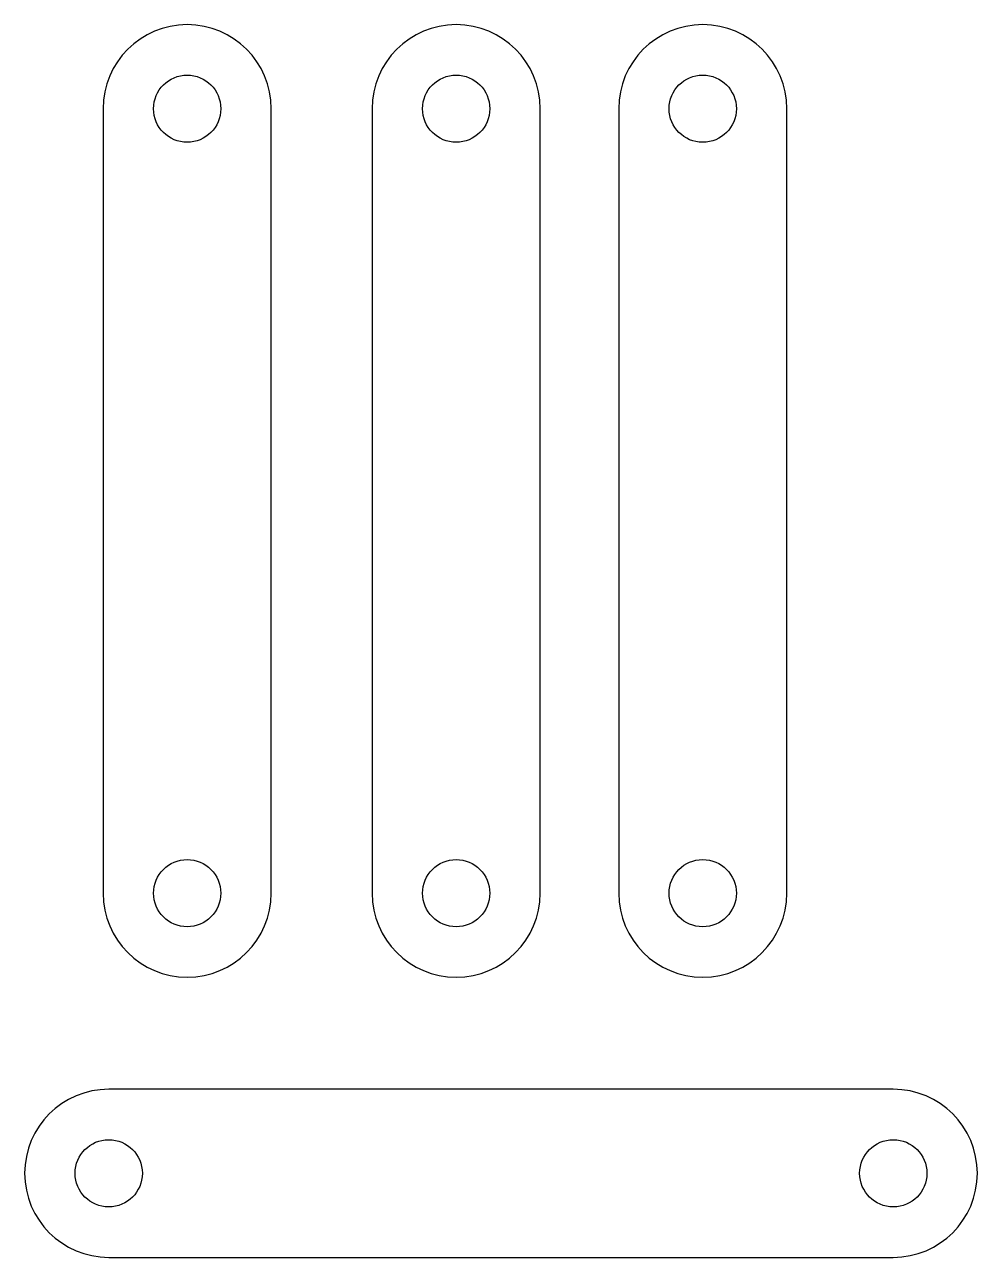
# Model space of a CAD drawing. Header units: millimetres. Extents: x -1.8 to 93.8, y -15 to 60.
# Drawn here: x 51.3 to 93.8, y -1.8 to 53.2 of the extents above; entities that cross this region are included whole.
import ezdxf

# ---------------------------------------------------------------- set-up
doc = ezdxf.new("R2010")
doc.units = ezdxf.units.MM
doc.layers.get('0').update_dxf_attribs({"linetype": 'CONTINUOUS'})

msp = doc.modelspace()

# ---------------------------------------------------------------- linework, layer by layer
for points in [[(54.755, 14.495, 1), (62.255, 14.495), (62.255, 49.495, 1), (54.755, 49.495)], [(66.755, 14.495, 1), (74.255, 14.495), (74.255, 49.495, 1), (66.755, 49.495)], [(77.755, 14.495, 1), (85.255, 14.495), (85.255, 49.495, 1), (77.755, 49.495)], [(90.005, -1.755, 1), (90.005, 5.745), (55.005, 5.745, 1), (55.005, -1.755)]]:
    msp.add_lwpolyline(points, format="xyb", close=True)
for centre in [(58.505, 49.495), (70.505, 49.495), (81.505, 49.495), (58.505, 14.495), (70.505, 14.495), (81.505, 14.495), (55.005, 1.995), (90.005, 1.995)]:
    msp.add_circle(centre, 1.5)

doc.saveas('drawing.dxf')
